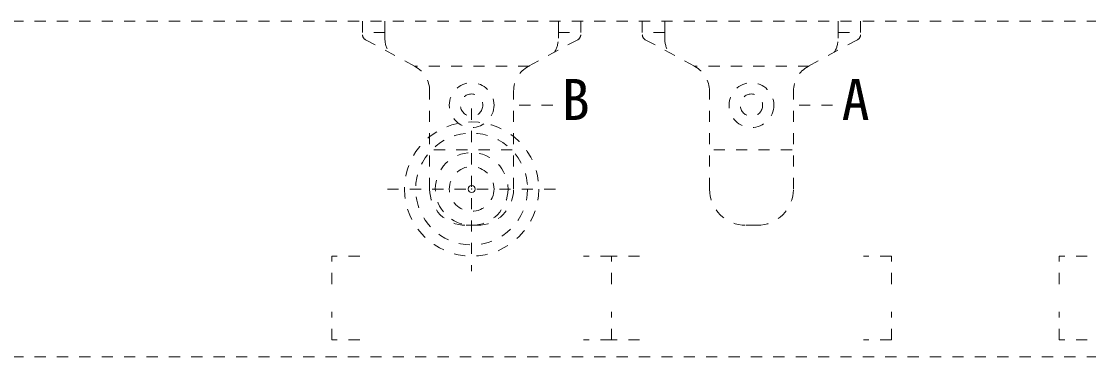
# Model space of a CAD drawing. Units: millimetres, scale not verified. Extents: x -63 to 62, y -116 to 117.
# Drawn here: x -23.05 to -13.51, y 73.16 to 76.16 of the extents above; entities that cross this region are included whole.
import ezdxf
from ezdxf.enums import TextEntityAlignment as Align

# ---------------------------------------------------------------- set-up
doc = ezdxf.new("R2010")
doc.units = ezdxf.units.MM
doc.header["$LTSCALE"] = 0.125
doc.header["$PDMODE"] = 32
doc.header["$PDSIZE"] = 0.0625
doc.linetypes.add('USER5', pattern=[1.4, 0.7, -0.7])
doc.layers.add('0-5_GAIKEI', color=1, linetype='Continuous', lineweight=18)
doc.styles.add('ＭＳ ゴシック', font='')
doc.styles.get('ＭＳ ゴシック').set_extended_font_data('MS Gothic')

msp = doc.modelspace()

# ---------------------------------------------------------------- linework, layer by layer
at = {"layer": '0-5_GAIKEI', "linetype": 'USER5'}
for p, q in [((-49.5321, 76.1591), (-8.5221, 76.1591)), ((-20.0021, 76.1591), (-20.0021, 76.0391)), ((-20.0021, 76.1591), (-20.0021, 76.0388)), ((-19.8021, 76.1591), (-19.8021, 76.0791)), ((-18.2521, 76.0791), (-18.2521, 76.1591)), ((-18.0521, 76.1591), (-18.0521, 76.0388)), ((-17.5021, 76.1591), (-17.5021, 76.0391)), ((-17.5021, 76.1591), (-17.5021, 76.0391)), ((-17.3021, 76.1591), (-17.3021, 76.0791)), ((-15.7521, 76.0791), (-15.7521, 76.1591)), ((-15.5521, 76.1591), (-15.5521, 76.0388)), ((-19.8021, 76.0591), (-20.0021, 76.0591)), ((-19.8021, 76.0091), (-19.8021, 76.0791)), ((-18.2521, 76.0091), (-18.2521, 76.0791)), ((-18.2521, 76.0591), (-18.0521, 76.0591)), ((-17.3021, 76.0591), (-17.5021, 76.0591)), ((-17.3021, 76.0091), (-17.3021, 76.0791)), ((-15.7521, 76.0091), (-15.7521, 76.0791)), ((-15.7521, 76.0591), (-15.5521, 76.0591)), ((-19.9759, 75.9949), (-19.533, 75.755)), ((-18.0783, 75.9949), (-18.5212, 75.755)), ((-17.4759, 75.9949), (-17.033, 75.755)), ((-15.5783, 75.9949), (-16.0212, 75.755)), ((-18.5108, 75.7591), (-19.5406, 75.7591)), ((-16.0108, 75.7591), (-17.0406, 75.7591)), ((-19.4021, 74.6591), (-19.4021, 75.5352)), ((-18.6521, 74.6591), (-18.6521, 75.5352)), ((-16.9021, 74.6591), (-16.9021, 75.5352)), ((-16.1521, 74.6591), (-16.1521, 75.5352)), ((-19.0271, 75.3782), (-19.0271, 73.9226)), ((-18.3021, 75.4091), (-18.6021, 75.4091)), ((-15.8021, 75.4091), (-16.1021, 75.4091)), ((-18.6646, 75.0091), (-19.3896, 75.0091)), ((-16.1646, 75.0091), (-16.8896, 75.0091)), ((-19.7793, 74.6591), (-18.2568, 74.6591)), ((-19.0771, 74.3341), (-18.9771, 74.3341)), ((-16.5771, 74.3341), (-16.4771, 74.3341)), ((-20.2771, 73.8091), (-20.2771, 74.0591)), ((-20.0271, 74.0591), (-20.2771, 74.0591)), ((-17.7771, 73.8091), (-17.7771, 74.0591)), ((-17.5271, 74.0591), (-17.7771, 74.0591)), ((-13.7771, 73.8091), (-13.7771, 74.0591)), ((-13.5271, 74.0591), (-13.7771, 74.0591)), ((-20.2771, 73.3091), (-20.2771, 73.5591)), ((-17.7771, 73.3091), (-17.7771, 73.5591)), ((-17.7771, 73.3091), (-17.7771, 73.5591)), ((-15.2771, 73.3091), (-15.2771, 73.5591)), ((-13.7771, 73.3091), (-13.7771, 73.5591)), ((-20.0271, 73.3091), (-20.2771, 73.3091)), ((-17.7771, 73.3091), (-18.0271, 73.3091)), ((-17.5271, 73.3091), (-17.7771, 73.3091)), ((-15.2771, 73.3091), (-15.5271, 73.3091)), ((-13.5271, 73.3091), (-13.7771, 73.3091)), ((-49.5321, 73.1591), (-8.5221, 73.1591))]:
    msp.add_line(p, q, dxfattribs=at)
for points in [[(-17.7771, 73.8091), (-17.7771, 74.0591), (-18.0271, 74.0591)], [(-15.2771, 73.8091), (-15.2771, 74.0591), (-15.5271, 74.0591)]]:
    msp.add_lwpolyline(points, dxfattribs=at)
for centre, radius in [((-19.0271, 75.4091), 0.2), ((-16.5271, 75.4091), 0.2), ((-19.0271, 75.4091), 0.1), ((-16.5271, 75.4091), 0.1), ((-19.0271, 74.6591), 0.6), ((-19.0271, 74.6591), 0.5), ((-19.0271, 74.6591), 0.325), ((-19.0271, 74.6591), 0.2)]:
    msp.add_circle(centre, radius, dxfattribs=at)
for centre, radius, start, end in [((-19.9521, 76.0388), 0.05, 180, 241.55707), ((-19.5521, 76.0091), 0.25, 180, 210.57291), ((-18.5021, 76.0091), 0.25, 329.42709, 0), ((-18.1021, 76.0388), 0.05, 298.44293, 0), ((-17.4521, 76.0388), 0.05, 180, 241.55707), ((-17.0521, 76.0091), 0.25, 180, 210.57291), ((-16.0021, 76.0091), 0.25, 329.42709, 0), ((-15.6021, 76.0388), 0.05, 298.44293, 0), ((-19.6521, 75.5352), 0.25, 0, 61.55707), ((-18.4021, 75.5352), 0.25, 118.44293, 180), ((-17.1521, 75.5352), 0.25, 0, 61.55707), ((-15.9021, 75.5352), 0.25, 118.44293, 180), ((-19.0771, 74.6591), 0.325, 180, 270), ((-18.9771, 74.6591), 0.325, 270, 0), ((-16.5771, 74.6591), 0.325, 180, 270), ((-16.4771, 74.6591), 0.325, 270, 0)]:
    msp.add_arc(centre, radius, start, end, dxfattribs=at)
at = {"layer": '0-5_GAIKEI'}
msp.add_point((-19.0271, 74.6591), dxfattribs=at)

# ---------------------------------------------------------------- texts
at = {"layer": '0-5_GAIKEI', "color": 7, "style": 'ＭＳ ゴシック'}
for s, p in [('B', (-18.2212, 75.1667)), ('A', (-15.7212, 75.1667))]:
    msp.add_text(s, height=0.3666, dxfattribs=at).set_placement(p, align=Align.BOTTOM_LEFT)

doc.saveas('drawing.dxf')
